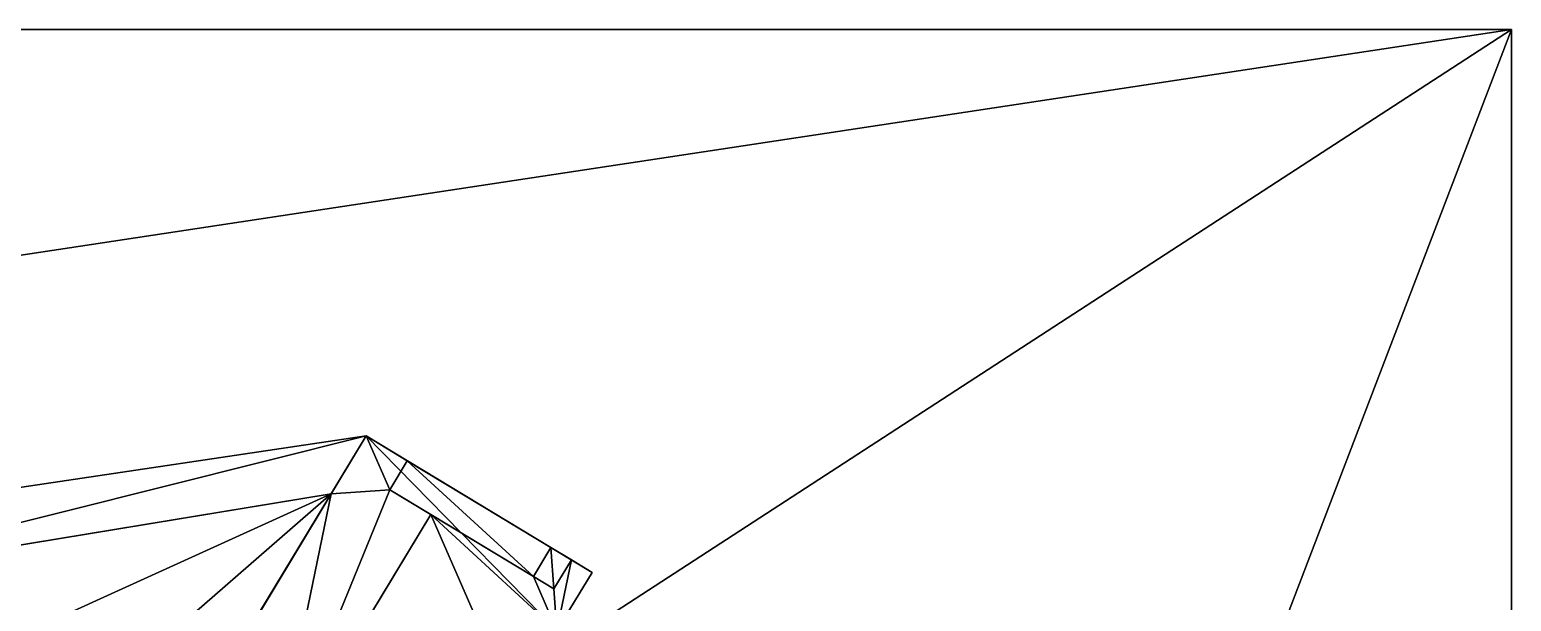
# Model space of a CAD drawing. Extents: x 0 to 36814, y -3929 to 172.
# Drawn here: x 36685.89 to 36729.61, y -3806.68 to -3789.82 of the extents above; entities that cross this region are included whole.
import ezdxf

# ---------------------------------------------------------------- set-up
doc = ezdxf.new("R2010")
doc.units = 0
doc.header["$LTSCALE"] = 25.4
doc.layers.get('0').update_dxf_attribs({"color": 13, "linetype": 'CONTINUOUS'})

# ---------------------------------------------------------------- blocks, each defined once
blk = doc.blocks.new('CVD_PLA_BASE_STL_1')
at = {"color": 0}
for p, q in [((36622.633, 636.842, 3678.816), (36729.613, 636.842, 3678.816)), ((36622.633, 636.842, 3678.816), (36729.613, 636.842, 3678.816)), ((36729.613, 632.813, 3678.816), (36729.613, 636.842, 3678.816)), ((36729.613, 636.842, 3678.816), (36729.613, 636.842, 3817.773)), ((36729.613, 636.842, 3678.816), (36729.613, 636.842, 3817.773)), ((36729.613, 632.813, 3678.816), (36729.613, 636.842, 3678.816)), ((36622.633, 632.813, 3678.816), (36729.613, 632.813, 3678.816)), ((36622.633, 632.813, 3678.816), (36729.613, 632.813, 3678.816)), ((36729.613, 632.813, 3817.773), (36729.613, 632.813, 3678.816)), ((36729.613, 632.813, 3817.773), (36729.613, 632.813, 3678.816))]:
    blk.add_line(p, q, dxfattribs=at)
mesh = blk.add_polyface(dxfattribs=at)
corners = [(36666.049, 636.842, 3789.597), (36683.701, 636.842, 3791.035), (36686.193, 636.842, 3789.597), (36668.541, 636.842, 3791.035), (36683.701, 636.842, 3793.914), (36668.541, 636.842, 3793.914), (36686.193, 636.842, 3795.351), (36666.049, 636.842, 3795.351), (36622.633, 636.842, 3678.816), (36629.705, 636.842, 3693.938), (36729.613, 636.842, 3678.816), (36627.213, 636.842, 3695.375), (36622.633, 636.842, 3817.773), (36627.213, 636.842, 3698.254), (36629.705, 636.842, 3699.692), (36627.213, 636.842, 3798.19), (36672.23, 636.842, 3713.773), (36674.429, 636.842, 3711.918), (36672.325, 636.842, 3714.303), (36672.515, 636.842, 3715.372), (36672.735, 636.842, 3716.605), (36673.243, 636.842, 3716.788), (36674.264, 636.842, 3717.157), (36675.443, 636.842, 3717.583), (36682.856, 636.842, 3734.503), (36685.054, 636.842, 3732.648), (36682.95, 636.842, 3735.033), (36683.361, 636.842, 3737.335), (36683.868, 636.842, 3737.519), (36686.068, 636.842, 3738.314), (36697.72, 636.842, 3754.114), (36695.521, 636.842, 3755.97), (36695.615, 636.842, 3756.499), (36629.705, 636.842, 3796.753), (36696.026, 636.842, 3758.802), (36696.534, 636.842, 3758.985), (36698.734, 636.842, 3759.78), (36706.34, 636.842, 3789.595), (36663.557, 636.842, 3791.035), (36663.557, 636.842, 3793.914), (36706.34, 636.842, 3795.353), (36627.213, 636.842, 3801.069), (36629.705, 636.842, 3802.506), (36700.427, 636.842, 3755.093), (36729.613, 636.842, 3817.773), (36677.136, 636.842, 3712.896), (36632.197, 636.842, 3695.375), (36675.608, 636.842, 3712.344), (36632.197, 636.842, 3698.254), (36676.629, 636.842, 3712.713), (36677.356, 636.842, 3714.129), (36677.547, 636.842, 3715.198), (36677.642, 636.842, 3715.728), (36687.762, 636.842, 3733.626), (36687.254, 636.842, 3733.443), (36688.173, 636.842, 3735.929), (36688.267, 636.842, 3736.458), (36699.92, 636.842, 3754.909), (36700.838, 636.842, 3757.395), (36700.932, 636.842, 3757.925), (36708.832, 636.842, 3791.037), (36708.832, 636.842, 3793.912), (36632.197, 636.842, 3798.19), (36632.197, 636.842, 3801.069), (36703.848, 636.842, 3791.037), (36688.685, 636.842, 3791.035), (36688.685, 636.842, 3793.914), (36703.848, 636.842, 3793.912)]
mesh.append_faces([[corners[k] for k in face] for face in [(45, 47, 49), (53, 25, 54), (43, 30, 57)]], dxfattribs={"vtx0": -1, "color": 0})
mesh.append_faces([[corners[k] for k in face] for face in [(1, 3, 4), (4, 5, 6), (8, 9, 10), (9, 8, 11), (11, 12, 13), (13, 12, 14), (16, 15, 18), (18, 15, 19), (19, 15, 20), (20, 15, 21), (21, 15, 22), (22, 15, 23), (24, 15, 26), (26, 15, 27), (27, 15, 28), (28, 15, 29), (30, 15, 31), (31, 15, 32), (32, 33, 34), (34, 33, 35), (35, 33, 36), (0, 33, 38), (38, 33, 39), (39, 33, 7), (15, 12, 41), (41, 12, 42), (10, 43, 44), (47, 46, 17), (60, 36, 37), (44, 42, 12), (64, 66, 67), (67, 66, 40)]], dxfattribs={"vtx0": -1, "vtx1": -1, "color": 0})
mesh.append_faces([[corners[k] for k in face] for face in [(14, 12, 15), (14, 15, 16), (23, 15, 24), (29, 15, 30), (36, 33, 0), (36, 0, 37), (37, 0, 2), (7, 33, 40), (43, 10, 45), (45, 10, 9), (45, 46, 47), (43, 52, 53), (53, 23, 25), (43, 29, 30), (44, 36, 60), (44, 40, 33), (40, 6, 7)]], dxfattribs={"vtx0": -1, "vtx1": -1, "vtx2": -1, "color": 0})
mesh.append_faces([[corners[k] for k in face] for face in [(0, 1, 2), (1, 0, 3), (4, 3, 5), (6, 5, 7), (11, 8, 12), (14, 16, 17), (23, 24, 25), (32, 15, 33), (45, 9, 46), (17, 46, 48), (17, 48, 14), (43, 45, 50), (43, 50, 51), (43, 51, 52), (53, 52, 23), (43, 53, 55), (43, 55, 56), (43, 56, 29), (44, 43, 58), (44, 58, 59), (44, 59, 36), (44, 60, 61), (44, 61, 40), (44, 33, 62), (44, 62, 63), (44, 63, 42), (2, 64, 37), (64, 2, 65), (64, 65, 66), (40, 66, 6)]], dxfattribs={"vtx0": -1, "vtx2": -1, "color": 0})
mesh = blk.add_polyface(dxfattribs=at)
corners = [(36729.613, 636.842, 3678.816), (36622.633, 632.813, 3678.816), (36622.633, 636.842, 3678.816), (36729.613, 632.813, 3678.816)]
mesh.append_faces([[corners[k] for k in face] for face in [(0, 1, 2), (1, 0, 3)]], dxfattribs={"vtx0": -1, "color": 0})
mesh = blk.add_polyface(dxfattribs=at)
corners = [(36729.613, 636.842, 3678.816), (36729.613, 632.813, 3817.773), (36729.613, 632.813, 3678.816), (36729.613, 636.842, 3817.773)]
mesh.append_faces([[corners[k] for k in face] for face in [(0, 1, 2), (1, 0, 3)]], dxfattribs={"vtx0": -1, "color": 0})
mesh = blk.add_polyface(dxfattribs=at)
corners = [(36729.613, 632.813, 3817.773), (36622.633, 632.813, 3678.816), (36729.613, 632.813, 3678.816), (36622.633, 632.813, 3817.773)]
mesh.append_faces([[corners[k] for k in face] for face in [(0, 1, 2), (1, 0, 3)]], dxfattribs={"vtx0": -1, "color": 0})
blk = doc.blocks.new('_____8')
at = {"color": 0}
for p, q in [((-2.153, 2.784, -3), (-4.148, 2.689, -3)), ((-2.153, 2.784, 5), (-4.148, 2.689, 5)), ((-2.153, 2.784, 0.154), (-4.148, 2.689, 0.154)), ((-2.153, 2.784, 5), (-4.148, 2.689, 5)), ((-2.153, 2.784, -3), (-4.148, 2.689, -3)), ((-2.153, 2.784, 0.154), (-4.148, 2.689, 0.154)), ((-4.101, 2.19, -3), (-4.148, 2.689, -3)), ((-4.148, 2.689, 5), (-3.624, -2.798, 5)), ((-4.148, 2.689, 5), (-3.624, -2.798, 5)), ((-4.148, 2.689, 0.154), (-4.148, 2.689, 5)), ((-4.148, 2.689, 0.154), (-4.101, 2.19, 0.154)), ((-4.148, 2.689, 0.154), (-4.148, 2.689, 5)), ((-4.148, 2.689, -3), (-4.148, 2.689, 0.154)), ((-4.101, 2.19, -3), (-4.148, 2.689, -3)), ((-4.148, 2.689, 0.154), (-4.101, 2.19, 0.154)), ((-4.148, 2.689, -3), (-4.148, 2.689, 0.154)), ((-4.101, 2.19, -3), (-3.103, 2.238, -3)), ((-4.101, 2.19, 0.154), (-3.103, 2.238, 0.154)), ((-4.101, 2.19, -3), (-3.103, 2.238, -3)), ((-4.101, 2.19, 0.154), (-4.053, 1.691, 0.154)), ((-4.053, 1.691, -3), (-4.101, 2.19, -3)), ((-4.101, 2.19, 0.154), (-4.053, 1.691, 0.154)), ((-4.101, 2.19, 0.154), (-4.053, 1.691, 0.154)), ((-4.053, 1.691, -3), (-4.101, 2.19, -3)), ((-3.055, 1.739, -3), (-3.103, 2.238, -3)), ((-3.055, 1.739, -3), (-3.103, 2.238, -3)), ((-3.103, 2.238, 0.154), (-3.055, 1.739, 0.154)), ((-3.103, 2.238, 0.154), (-3.103, 2.238, -3)), ((-3.103, 2.238, 0.154), (-3.055, 1.739, 0.154)), ((-3.055, 1.739, -3), (-3.103, 2.238, -3)), ((-4.053, 1.691, 0.154), (-3.055, 1.739, 0.154)), ((-4.053, 1.691, -3), (-3.055, 1.739, -3)), ((-4.053, 1.691, 0.154), (-3.055, 1.739, 0.154)), ((-4.053, 1.691, -3), (-3.055, 1.739, -3)), ((-4.053, 1.691, 2.154), (-3.055, 1.739, 2.154)), ((-4.053, 1.691, 0.154), (-3.055, 1.739, 0.154)), ((-4.053, 1.691, 2.154), (-3.055, 1.739, 2.154)), ((-4.053, 1.691, 0.154), (-4.053, 1.691, 2.154)), ((-4.053, 1.691, 2.154), (-3.719, -1.801, 2.154)), ((-4.053, 1.691, 0.154), (-4.053, 1.691, -3)), ((-4.053, 1.691, 0.154), (-4.053, 1.691, -3)), ((-4.053, 1.691, 2.154), (-3.719, -1.801, 2.154)), ((-4.053, 1.691, 0.154), (-4.053, 1.691, 2.154)), ((-2.817, -0.755, -3), (-3.055, 1.739, -3)), ((-3.055, 1.739, -3), (-3.055, 1.739, 0.154)), ((-3.055, 1.739, 2.154), (-2.721, -1.753, 2.154)), ((-3.055, 1.739, 0.154), (-3.055, 1.739, 2.154)), ((-3.055, 1.739, -3), (-3.055, 1.739, 0.154)), ((-2.817, -0.755, -3), (-3.055, 1.739, -3)), ((-3.055, 1.739, -3), (-3.055, 1.739, 0.154)), ((-3.055, 1.739, 2.154), (-2.721, -1.753, 2.154)), ((-3.055, 1.739, 0.154), (-3.055, 1.739, 2.154)), ((-2.817, -0.755, -3), (6.163, -0.327, -3)), ((-2.817, -0.755, -3), (6.163, -0.327, -3)), ((-2.721, -1.753, -3), (-2.817, -0.755, -3)), ((-2.721, -1.753, -3), (-2.817, -0.755, -3)), ((-3.719, -1.801, 2.154), (-2.721, -1.753, 2.154)), ((-3.719, -1.801, -3), (-2.721, -1.753, -3)), ((-3.719, -1.801, 2.154), (-2.721, -1.753, 2.154)), ((-3.719, -1.801, -3), (-2.721, -1.753, -3)), ((-3.719, -1.801, 0.154), (-3.719, -1.801, 2.154)), ((-3.719, -1.801, 0.154), (-3.624, -2.798, 0.154)), ((-3.719, -1.801, 0.154), (-3.624, -2.798, 0.154)), ((-3.719, -1.801, 0.154), (-3.719, -1.801, -3)), ((-3.624, -2.798, -3), (-3.719, -1.801, -3)), ((-3.719, -1.801, 0.154), (-3.719, -1.801, -3)), ((-3.719, -1.801, 0.154), (-3.719, -1.801, 2.154)), ((-3.624, -2.798, -3), (-3.719, -1.801, -3)), ((-2.721, -1.753, 2.154), (-2.721, -1.753, -3)), ((-2.721, -1.753, 2.154), (-2.721, -1.753, -3)), ((-3.624, -2.798, 5), (4.358, -2.418, 5)), ((-3.624, -2.798, 5), (4.358, -2.418, 5)), ((6.354, -2.322, -3), (-1.628, -2.703, -3)), ((6.354, -2.322, -3), (-1.628, -2.703, -3)), ((-1.628, -2.703, 3), (-3.624, -2.798, 3)), ((-1.628, -2.703, 3), (-3.624, -2.798, 3)), ((-1.628, -2.703, 0.154), (-3.624, -2.798, 0.154)), ((-1.628, -2.703, 0.154), (-3.624, -2.798, 0.154)), ((-1.628, -2.703, -3), (-3.624, -2.798, -3)), ((-1.628, -2.703, -3), (-3.624, -2.798, -3)), ((-1.628, -2.703, 3), (-1.628, -2.703, 0.154)), ((-1.628, -2.703, 0.154), (-1.628, -2.703, -3)), ((-1.628, -2.703, 3), (-1.628, -2.703, 0.154)), ((-1.628, -2.703, 0.154), (-1.628, -2.703, -3)), ((-3.624, -2.798, 5), (-3.624, -2.798, 3)), ((-3.624, -2.798, 3), (-3.624, -2.798, 0.154)), ((-3.624, -2.798, 5), (-3.624, -2.798, 3)), ((-3.624, -2.798, 3), (-3.624, -2.798, 0.154)), ((-3.624, -2.798, 0.154), (-3.624, -2.798, -3)), ((-3.624, -2.798, 0.154), (-3.624, -2.798, -3))]:
    blk.add_line(p, q, dxfattribs=at)
mesh = blk.add_polyface(dxfattribs=at)
corners = [(-3.624, -2.798, 5), (-2.153, 2.784, 5), (-4.148, 2.689, 5), (4.358, -2.418, 5), (2.546, 16.539, 5), (2.736, 14.544, 5), (2.927, 12.548, 5), (3.977, 1.573, 5), (4.167, -0.422, 5), (-2.201, 3.283, 5), (-3.441, 16.254, 5)]
mesh.append_faces([[corners[k] for k in face] for face in [(0, 1, 2), (7, 3, 8), (9, 4, 10)]], dxfattribs={"vtx0": -1, "color": 0})
mesh.append_faces([[corners[k] for k in face] for face in [(4, 3, 5), (5, 3, 6), (6, 3, 7)]], dxfattribs={"vtx0": -1, "vtx1": -1, "color": 0})
mesh.append_faces([[corners[k] for k in face] for face in [(1, 3, 4)]], dxfattribs={"vtx0": -1, "vtx1": -1, "vtx2": -1, "color": 0})
mesh.append_faces([[corners[k] for k in face] for face in [(1, 0, 3), (4, 9, 1)]], dxfattribs={"vtx0": -1, "vtx2": -1, "color": 0})
mesh = blk.add_polyface(dxfattribs=at)
corners = [(-1.203, 3.331, -3), (-2.153, 2.784, -3), (-2.201, 3.283, -3), (-4.101, 2.19, -3), (-4.148, 2.689, -3), (-3.103, 2.238, -3), (-3.055, 1.739, -3), (-2.817, -0.755, -3), (-1.012, 1.335, -3), (6.163, -0.327, -3), (3.977, 1.573, -3), (7.967, 1.764, -3), (6.354, -2.322, -3), (8.158, -0.232, -3), (8.349, -2.227, -3)]
mesh.append_faces([[corners[k] for k in face] for face in [(0, 1, 2), (1, 3, 4), (12, 13, 14)]], dxfattribs={"vtx0": -1, "color": 0})
mesh.append_faces([[corners[k] for k in face] for face in [(3, 1, 5), (5, 1, 6), (6, 1, 7), (7, 8, 9), (8, 1, 0), (9, 11, 12)]], dxfattribs={"vtx0": -1, "vtx1": -1, "color": 0})
mesh.append_faces([[corners[k] for k in face] for face in [(7, 1, 8)]], dxfattribs={"vtx0": -1, "vtx1": -1, "vtx2": -1, "color": 0})
mesh.append_faces([[corners[k] for k in face] for face in [(9, 8, 10), (9, 10, 11), (12, 11, 13)]], dxfattribs={"vtx0": -1, "vtx2": -1, "color": 0})
mesh = blk.add_polyface(dxfattribs=at)
corners = [(-4.148, 2.689, 5), (-2.153, 2.784, 0.154), (-4.148, 2.689, 0.154), (-2.153, 2.784, 5)]
mesh.append_faces([[corners[k] for k in face] for face in [(0, 1, 2), (1, 0, 3)]], dxfattribs={"vtx0": -1, "color": 0})
mesh = blk.add_polyface(dxfattribs=at)
corners = [(-4.148, 2.689, -3), (-2.153, 2.784, 0.154), (-2.153, 2.784, -3), (-4.148, 2.689, 0.154)]
mesh.append_faces([[corners[k] for k in face] for face in [(0, 1, 2), (1, 0, 3)]], dxfattribs={"vtx0": -1, "color": 0})
mesh = blk.add_polyface(dxfattribs=at)
corners = [(-3.624, -2.798, 5), (-3.624, -2.798, 0.154), (-3.624, -2.798, 3), (-3.719, -1.801, 0.154), (-3.719, -1.801, 2.154), (-4.148, 2.689, 5), (-4.053, 1.691, 2.154), (-4.101, 2.19, 0.154), (-4.148, 2.689, 0.154), (-4.053, 1.691, 0.154)]
mesh.append_faces([[corners[k] for k in face] for face in [(0, 1, 2), (7, 5, 8)]], dxfattribs={"vtx0": -1, "color": 0})
mesh.append_faces([[corners[k] for k in face] for face in [(1, 0, 3), (3, 0, 4), (5, 4, 0), (4, 5, 6)]], dxfattribs={"vtx0": -1, "vtx1": -1, "color": 0})
mesh.append_faces([[corners[k] for k in face] for face in [(6, 5, 7)]], dxfattribs={"vtx0": -1, "vtx1": -1, "vtx2": -1, "color": 0})
mesh.append_faces([[corners[k] for k in face] for face in [(7, 9, 6)]], dxfattribs={"vtx2": -1, "color": 0})
mesh = blk.add_polyface(dxfattribs=at)
corners = [(-4.101, 2.19, 0.154), (-4.053, 1.691, -3), (-4.053, 1.691, 0.154), (-4.101, 2.19, -3), (-4.148, 2.689, 0.154), (-4.148, 2.689, -3)]
mesh.append_faces([[corners[k] for k in face] for face in [(0, 1, 2), (3, 4, 5)]], dxfattribs={"vtx0": -1, "color": 0})
mesh.append_faces([[corners[k] for k in face] for face in [(1, 0, 3)]], dxfattribs={"vtx0": -1, "vtx1": -1, "color": 0})
mesh.append_faces([[corners[k] for k in face] for face in [(3, 0, 4)]], dxfattribs={"vtx0": -1, "vtx2": -1, "color": 0})
mesh = blk.add_polyface(dxfattribs=at)
corners = [(-3.103, 2.238, 0.154), (-4.053, 1.691, 0.154), (-4.101, 2.19, 0.154), (-3.055, 1.739, 0.154)]
mesh.append_faces([[corners[k] for k in face] for face in [(0, 1, 2), (1, 0, 3)]], dxfattribs={"vtx0": -1, "color": 0})
mesh = blk.add_polyface(dxfattribs=at)
corners = [(-3.103, 2.238, -3), (-4.053, 1.691, -3), (-4.101, 2.19, -3), (-3.055, 1.739, -3)]
mesh.append_faces([[corners[k] for k in face] for face in [(0, 1, 2), (1, 0, 3)]], dxfattribs={"vtx0": -1, "color": 0})
mesh = blk.add_polyface(dxfattribs=at)
corners = [(-3.055, 1.739, 0.154), (-3.103, 2.238, -3), (-3.055, 1.739, -3), (-3.103, 2.238, 0.154)]
mesh.append_faces([[corners[k] for k in face] for face in [(0, 1, 2), (1, 0, 3)]], dxfattribs={"vtx0": -1, "color": 0})
mesh = blk.add_polyface(dxfattribs=at)
corners = [(-3.055, 1.739, -3), (-4.053, 1.691, 0.154), (-4.053, 1.691, -3), (-3.055, 1.739, 0.154)]
mesh.append_faces([[corners[k] for k in face] for face in [(0, 1, 2), (1, 0, 3)]], dxfattribs={"vtx0": -1, "color": 0})
mesh = blk.add_polyface(dxfattribs=at)
corners = [(-3.055, 1.739, 2.154), (-3.719, -1.801, 2.154), (-4.053, 1.691, 2.154), (-2.721, -1.753, 2.154)]
mesh.append_faces([[corners[k] for k in face] for face in [(0, 1, 2), (1, 0, 3)]], dxfattribs={"vtx0": -1, "color": 0})
mesh = blk.add_polyface(dxfattribs=at)
corners = [(-3.055, 1.739, 0.154), (-4.053, 1.691, 2.154), (-4.053, 1.691, 0.154), (-3.055, 1.739, 2.154)]
mesh.append_faces([[corners[k] for k in face] for face in [(0, 1, 2), (1, 0, 3)]], dxfattribs={"vtx0": -1, "color": 0})
mesh = blk.add_polyface(dxfattribs=at)
corners = [(-2.721, -1.753, 2.154), (-2.817, -0.755, -3), (-2.721, -1.753, -3), (-3.055, 1.739, 2.154), (-3.055, 1.739, -3), (-3.055, 1.739, 0.154)]
mesh.append_faces([[corners[k] for k in face] for face in [(0, 1, 2), (4, 3, 5)]], dxfattribs={"vtx0": -1, "color": 0})
mesh.append_faces([[corners[k] for k in face] for face in [(1, 3, 4)]], dxfattribs={"vtx0": -1, "vtx1": -1, "color": 0})
mesh.append_faces([[corners[k] for k in face] for face in [(1, 0, 3)]], dxfattribs={"vtx0": -1, "vtx2": -1, "color": 0})
mesh = blk.add_polyface(dxfattribs=at)
corners = [(6.163, -0.327, -3), (-2.721, -1.753, -3), (-2.817, -0.755, -3), (-1.628, -2.703, -3), (6.354, -2.322, -3), (-3.624, -2.798, -3), (-3.719, -1.801, -3)]
mesh.append_faces([[corners[k] for k in face] for face in [(0, 1, 2), (3, 0, 4), (1, 5, 6)]], dxfattribs={"vtx0": -1, "color": 0})
mesh.append_faces([[corners[k] for k in face] for face in [(5, 1, 3)]], dxfattribs={"vtx0": -1, "vtx1": -1, "color": 0})
mesh.append_faces([[corners[k] for k in face] for face in [(1, 0, 3)]], dxfattribs={"vtx0": -1, "vtx1": -1, "vtx2": -1, "color": 0})
mesh = blk.add_polyface(dxfattribs=at)
corners = [(-3.719, -1.801, 0.154), (-2.721, -1.753, -3), (-3.719, -1.801, -3), (-2.721, -1.753, 2.154), (-3.719, -1.801, 2.154)]
mesh.append_faces([[corners[k] for k in face] for face in [(0, 1, 2), (3, 0, 4)]], dxfattribs={"vtx0": -1, "color": 0})
mesh.append_faces([[corners[k] for k in face] for face in [(1, 0, 3)]], dxfattribs={"vtx0": -1, "vtx1": -1, "color": 0})
mesh = blk.add_polyface(dxfattribs=at)
corners = [(-3.624, -2.798, 0.154), (-3.719, -1.801, -3), (-3.624, -2.798, -3), (-3.719, -1.801, 0.154)]
mesh.append_faces([[corners[k] for k in face] for face in [(0, 1, 2), (1, 0, 3)]], dxfattribs={"vtx0": -1, "color": 0})
mesh = blk.add_polyface(dxfattribs=at)
corners = [(15.333, -1.894, 8), (8.349, -2.227, -3), (15.333, -1.894, -3), (6.354, -2.322, -3), (-1.628, -2.703, -3), (-1.628, -2.703, 0.154), (-1.628, -2.703, 3), (4.358, -2.418, 5), (-3.624, -2.798, 5), (4.358, -2.418, 8), (-3.624, -2.798, 3)]
mesh.append_faces([[corners[k] for k in face] for face in [(0, 1, 2), (7, 0, 9)]], dxfattribs={"vtx0": -1, "color": 0})
mesh.append_faces([[corners[k] for k in face] for face in [(1, 0, 3), (3, 0, 4), (4, 0, 5), (5, 0, 6)]], dxfattribs={"vtx0": -1, "vtx1": -1, "color": 0})
mesh.append_faces([[corners[k] for k in face] for face in [(6, 0, 7)]], dxfattribs={"vtx0": -1, "vtx1": -1, "vtx2": -1, "color": 0})
mesh.append_faces([[corners[k] for k in face] for face in [(6, 7, 8)]], dxfattribs={"vtx0": -1, "vtx2": -1, "color": 0})
mesh.append_faces([[corners[k] for k in face] for face in [(8, 10, 6)]], dxfattribs={"vtx2": -1, "color": 0})
mesh = blk.add_polyface(dxfattribs=at)
corners = [(-1.628, -2.703, 0.154), (-3.624, -2.798, 3), (-3.624, -2.798, 0.154), (-1.628, -2.703, 3)]
mesh.append_faces([[corners[k] for k in face] for face in [(0, 1, 2), (1, 0, 3)]], dxfattribs={"vtx0": -1, "color": 0})
mesh = blk.add_polyface(dxfattribs=at)
corners = [(-1.628, -2.703, 0.154), (-3.624, -2.798, -3), (-1.628, -2.703, -3), (-3.624, -2.798, 0.154)]
mesh.append_faces([[corners[k] for k in face] for face in [(0, 1, 2), (1, 0, 3)]], dxfattribs={"vtx0": -1, "color": 0})
blk = doc.blocks.new('_____10')
at = {"color": 0, "yscale": 1.415699999999999, "rotation": 234.9999999999529}
blk.add_blockref('_____8', (56.269, 73.17, 5.015), dxfattribs=at)
blk = doc.blocks.new('_____12')
at = {"color": 0}
for p, q in [((55.102, 78.411, 5.024), (36.089, 75.58, 5.024)), ((55.102, 78.411, 0.024), (36.089, 75.58, 0.024)), ((55.102, 78.411, 5.024), (36.089, 75.58, 5.024)), ((55.102, 78.411, 0.024), (36.089, 75.58, 0.024)), ((55.102, 78.411, 0.024), (54.068, 76.699, 0.024)), ((55.102, 78.411, 5.024), (54.068, 76.699, 5.024)), ((55.102, 78.411, 5.024), (54.068, 76.699, 5.024)), ((55.102, 78.411, 0.024), (54.068, 76.699, 0.024)), ((55.102, 78.411, 0.024), (55.102, 78.411, 5.024)), ((55.102, 78.411, 0.024), (55.102, 78.411, 5.024)), ((37.214, 73.927, 0.024), (54.068, 76.699, 0.024)), ((37.214, 73.927, 5.024), (54.068, 76.699, 5.024)), ((37.214, 73.927, 5.024), (54.068, 76.699, 5.024)), ((37.214, 73.927, 5.024), (54.068, 76.699, 5.024)), ((37.214, 73.927, 0.024), (54.068, 76.699, 0.024)), ((37.214, 73.927, 0.024), (54.068, 76.699, 0.024)), ((48.266, 67.094, 0.024), (54.068, 76.699, 0.024)), ((48.266, 67.094, 0.024), (54.068, 76.699, 0.024)), ((51.167, 71.897, 5.024), (54.068, 76.699, 5.024)), ((51.167, 71.897, 5.024), (54.068, 76.699, 5.024)), ((54.068, 76.699, 0.024), (54.068, 76.699, 5.024)), ((54.068, 76.699, 0.024), (54.068, 76.699, 5.024)), ((54.068, 76.699, 0.024), (54.068, 76.699, 5.024))]:
    blk.add_line(p, q, dxfattribs=at)
blk.add_blockref('_____10', (0, 0, -1.99), dxfattribs=at)
mesh = blk.add_polyface(dxfattribs=at)
corners = [(37.214, 73.927, 5.024), (55.102, 78.411, 5.024), (36.089, 75.58, 5.024), (54.068, 76.699, 5.024)]
mesh.append_faces([[corners[k] for k in face] for face in [(0, 1, 2), (1, 0, 3)]], dxfattribs={"vtx0": -1, "color": 0})
mesh = blk.add_polyface(dxfattribs=at)
corners = [(36.089, 75.58, 5.024), (55.102, 78.411, 0.024), (36.089, 75.58, 0.024), (55.102, 78.411, 5.024)]
mesh.append_faces([[corners[k] for k in face] for face in [(0, 1, 2), (1, 0, 3)]], dxfattribs={"vtx0": -1, "color": 0})
mesh = blk.add_polyface(dxfattribs=at)
corners = [(37.214, 73.927, 0.024), (55.102, 78.411, 0.024), (36.089, 75.58, 0.024), (54.068, 76.699, 0.024)]
mesh.append_faces([[corners[k] for k in face] for face in [(0, 1, 2), (1, 0, 3)]], dxfattribs={"vtx0": -1, "color": 0})
mesh = blk.add_polyface(dxfattribs=at)
corners = [(54.068, 76.699, 0.024), (55.102, 78.411, 5.024), (54.068, 76.699, 5.024), (55.102, 78.411, 0.024)]
mesh.append_faces([[corners[k] for k in face] for face in [(0, 1, 2), (1, 0, 3)]], dxfattribs={"vtx0": -1, "color": 0})
mesh = blk.add_polyface(dxfattribs=at)
corners = [(54.068, 76.699, 0.024), (37.214, 73.927, 5.024), (37.214, 73.927, 0.024), (54.068, 76.699, 5.024)]
mesh.append_faces([[corners[k] for k in face] for face in [(0, 1, 2), (1, 0, 3)]], dxfattribs={"vtx0": -1, "color": 0})
mesh = blk.add_polyface(dxfattribs=at)
corners = [(39.765, 70.201, 5.024), (54.068, 76.699, 5.024), (37.214, 73.927, 5.024), (51.167, 71.897, 5.024)]
mesh.append_faces([[corners[k] for k in face] for face in [(0, 1, 2), (1, 0, 3)]], dxfattribs={"vtx0": -1, "color": 0})
mesh = blk.add_polyface(dxfattribs=at)
corners = [(42.315, 66.476, 0.024), (54.068, 76.699, 0.024), (37.214, 73.927, 0.024), (45.278, 62.148, 0.024), (48.266, 67.094, 0.024)]
mesh.append_faces([[corners[k] for k in face] for face in [(0, 1, 2), (1, 3, 4)]], dxfattribs={"vtx0": -1, "color": 0})
mesh.append_faces([[corners[k] for k in face] for face in [(1, 0, 3)]], dxfattribs={"vtx0": -1, "vtx2": -1, "color": 0})
mesh = blk.add_polyface(dxfattribs=at)
corners = [(48.266, 67.094, 0.024), (51.167, 71.897, 4.024), (48.266, 67.094, 4.024), (54.068, 76.699, 0.024), (51.167, 71.897, 5.024), (54.068, 76.699, 5.024)]
mesh.append_faces([[corners[k] for k in face] for face in [(0, 1, 2), (4, 3, 5)]], dxfattribs={"vtx0": -1, "color": 0})
mesh.append_faces([[corners[k] for k in face] for face in [(1, 3, 4)]], dxfattribs={"vtx0": -1, "vtx1": -1, "color": 0})
mesh.append_faces([[corners[k] for k in face] for face in [(1, 0, 3)]], dxfattribs={"vtx0": -1, "vtx2": -1, "color": 0})
blk = doc.blocks.new('_____1')
at = {"color": 0}
blk.add_blockref('_____12', (-2.622, 1.027, 1.99), dxfattribs=at)
blk = doc.blocks.new('_____2')
at = {"color": 0}
blk.add_blockref('_____1', (0, 0), dxfattribs=at)

msp = doc.modelspace()

# ---------------------------------------------------------------- block references
at = {"color": 0, "extrusion": (0, -1, 3.15692e-13)}
msp.add_blockref('CVD_PLA_BASE_STL_1', (-0.001, 0, 111), dxfattribs=at)
at = {"color": 0}
msp.add_blockref('_____2', (36643.343, -3881.241, 634.828), dxfattribs=at)

doc.saveas('drawing.dxf')
